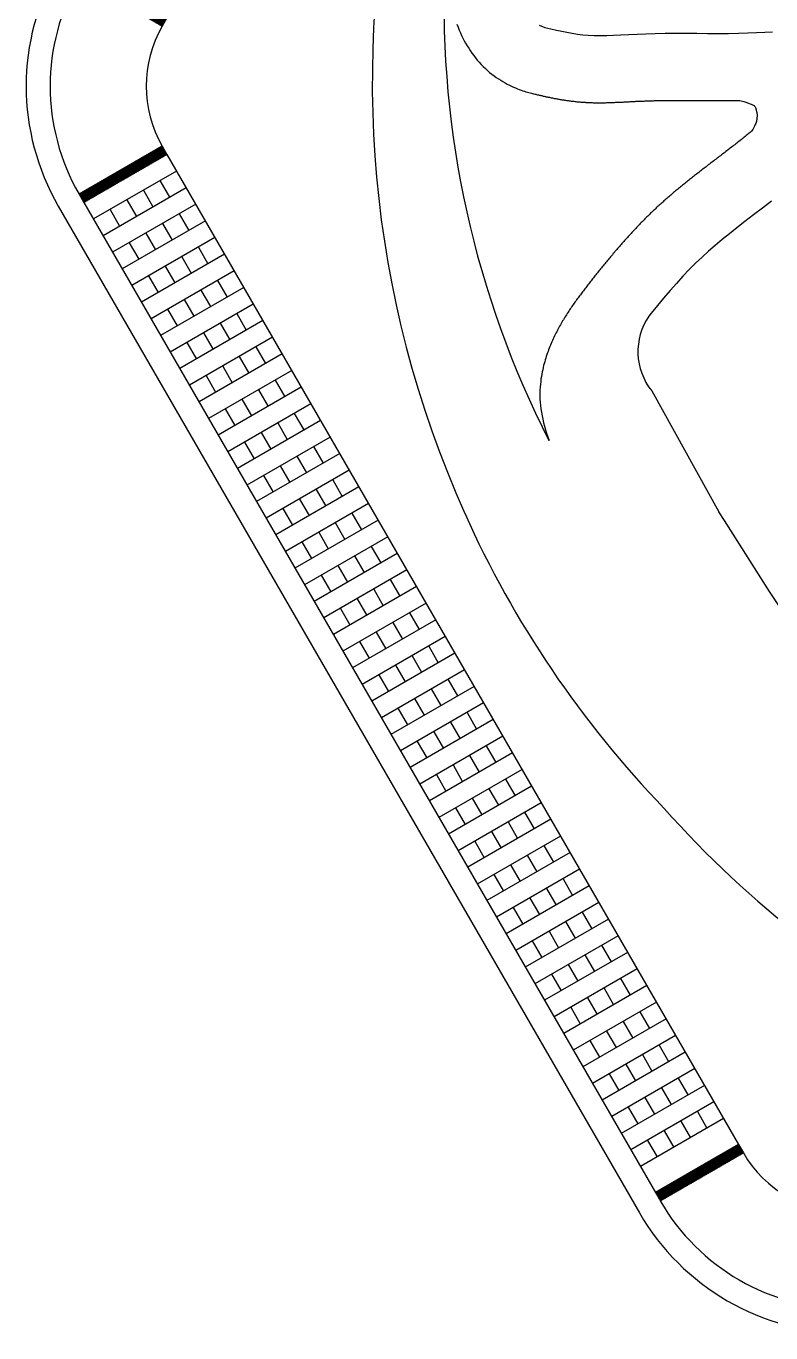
# Model space of a CAD drawing. Extents: x -145 to 147, y -128 to 132.
# Drawn here: x -145.2 to -67.6, y -128.2 to 7.9 of the extents above; entities that cross this region are included whole.
import ezdxf

# ---------------------------------------------------------------- set-up
doc = ezdxf.new("R2010")
doc.units = 0
doc.header["$LTSCALE"] = 10
doc.layers.get('0').update_dxf_attribs({"linetype": 'CONTINUOUS'})

# ---------------------------------------------------------------- blocks, each defined once
blk = doc.blocks.new('*X45')
at = {"color": 0}
for p, q in [((-375.2, 604), (-355.2, 604)), ((-374.9, 604.5), (-356.1, 604.5)), ((-374.7, 605), (-356.9, 605)), ((-374.4, 605.5), (-357.8, 605.5)), ((-374.3, 603.5), (-354.3, 603.5)), ((-374.1, 606), (-358.7, 606)), ((-373.8, 606.5), (-359.5, 606.5)), ((-373.5, 607), (-360.4, 607)), ((-373.5, 603), (-353.5, 603)), ((-373.2, 607.5), (-361.3, 607.5)), ((-372.9, 608), (-362.1, 608)), ((-372.6, 608.5), (-363, 608.5)), ((-372.6, 602.5), (-352.6, 602.5)), ((-372.4, 609), (-363.9, 609)), ((-372.1, 609.5), (-364.7, 609.5)), ((-371.8, 610), (-365.6, 610)), ((-371.7, 602), (-351.7, 602)), ((-371.5, 610.5), (-366.5, 610.5)), ((-371.2, 611), (-367.3, 611)), ((-370.9, 611.5), (-368.2, 611.5)), ((-370.9, 601.5), (-350.9, 601.5)), ((-370.6, 612), (-369.1, 612)), ((-370.3, 612.5), (-369.9, 612.5)), ((-370, 601), (-350, 601)), ((-369.1, 600.5), (-349.1, 600.5)), ((-368.3, 600), (-348.3, 600)), ((-367.4, 599.5), (-347.4, 599.5)), ((-366.5, 599), (-346.5, 599)), ((-365.7, 598.5), (-345.7, 598.5)), ((-364.8, 598), (-344.8, 598)), ((-363.9, 597.5), (-343.9, 597.5)), ((-363.1, 597), (-343.1, 597)), ((-362.2, 596.5), (-342.2, 596.5)), ((-361.3, 596), (-341.3, 596)), ((-360.5, 595.5), (-340.5, 595.5)), ((-359.6, 595), (-339.6, 595)), ((-358.7, 594.5), (-338.7, 594.5)), ((-357.9, 594), (-337.9, 594)), ((-357, 593.5), (-337, 593.5)), ((-356.1, 593), (-336.1, 593)), ((-355.3, 592.5), (-335.3, 592.5)), ((-354.4, 592), (-334.4, 592)), ((-353.5, 591.5), (-333.5, 591.5)), ((-352.7, 591), (-332.7, 591)), ((-351.8, 590.5), (-331.8, 590.5)), ((-350.9, 590), (-330.9, 590)), ((-350.1, 589.5), (-330.1, 589.5)), ((-349.2, 589), (-329.2, 589)), ((-348.3, 588.5), (-328.3, 588.5)), ((-347.5, 588), (-327.5, 588)), ((-346.6, 587.5), (-326.6, 587.5)), ((-345.8, 587), (-325.8, 587)), ((-344.9, 586.5), (-324.9, 586.5)), ((-344, 586), (-324, 586)), ((-343.2, 585.5), (-323.2, 585.5)), ((-342.3, 585), (-322.3, 585)), ((-341.4, 584.5), (-321.4, 584.5)), ((-340.6, 584), (-320.6, 584)), ((-339.7, 583.5), (-319.7, 583.5)), ((-338.8, 583), (-318.8, 583)), ((-338, 582.5), (-318, 582.5)), ((-337.1, 582), (-317.1, 582)), ((-336.2, 581.5), (-316.2, 581.5)), ((-335.4, 581), (-315.4, 581)), ((-334.5, 580.5), (-314.5, 580.5)), ((-333.6, 580), (-313.6, 580)), ((-332.8, 579.5), (-312.8, 579.5)), ((-331.9, 579), (-311.9, 579)), ((-331, 578.5), (-311, 578.5)), ((-330.2, 578), (-310.2, 578)), ((-329.3, 577.5), (-309.3, 577.5)), ((-328.4, 577), (-308.4, 577)), ((-327.6, 576.5), (-307.6, 576.5)), ((-326.7, 576), (-306.7, 576)), ((-325.8, 575.5), (-305.8, 575.5)), ((-325, 575), (-305, 575)), ((-324.1, 574.5), (-304.1, 574.5)), ((-323.2, 574), (-303.2, 574)), ((-322.4, 573.5), (-302.4, 573.5)), ((-321.5, 573), (-301.5, 573)), ((-320.6, 572.5), (-300.6, 572.5)), ((-319.8, 572), (-299.8, 572)), ((-318.9, 571.5), (-298.9, 571.5)), ((-318, 571), (-298, 571)), ((-317.2, 570.5), (-297.2, 570.5)), ((-316.3, 570), (-296.3, 570)), ((-315.4, 569.5), (-295.4, 569.5)), ((-314.6, 569), (-294.6, 569)), ((-313.7, 568.5), (-293.7, 568.5)), ((-312.8, 568), (-292.8, 568)), ((-312, 567.5), (-292, 567.5)), ((-311.1, 567), (-291.1, 567)), ((-310.2, 566.5), (-290.2, 566.5)), ((-309.4, 566), (-289.4, 566)), ((-308.5, 565.5), (-288.5, 565.5)), ((-307.6, 565), (-287.6, 565)), ((-306.8, 564.5), (-286.8, 564.5)), ((-305.9, 564), (-285.9, 564)), ((-305, 563.5), (-285, 563.5)), ((-304.2, 563), (-284.2, 563)), ((-303.3, 562.5), (-283.7, 562.5)), ((-302.5, 562), (-284, 562)), ((-301.6, 561.5), (-284.3, 561.5)), ((-300.7, 561), (-284.6, 561)), ((-299.9, 560.5), (-284.9, 560.5)), ((-299, 560), (-285.2, 560)), ((-298.1, 559.5), (-285.5, 559.5)), ((-297.3, 559), (-285.7, 559)), ((-296.4, 558.5), (-286, 558.5)), ((-295.5, 558), (-286.3, 558)), ((-294.7, 557.5), (-286.6, 557.5)), ((-293.8, 557), (-286.9, 557)), ((-292.9, 556.5), (-287.2, 556.5)), ((-292.1, 556), (-287.5, 556)), ((-291.2, 555.5), (-287.8, 555.5)), ((-290.3, 555), (-288.1, 555)), ((-289.5, 554.5), (-288.3, 554.5)), ((-299.9, 422.5), (-284.9, 422.5)), ((-299, 423), (-285.2, 423)), ((-298.2, 423.5), (-285.4, 423.5)), ((-297.3, 424), (-285.7, 424)), ((-296.4, 424.5), (-286, 424.5)), ((-295.6, 425), (-286.3, 425)), ((-294.7, 425.5), (-286.6, 425.5)), ((-293.9, 426), (-286.9, 426)), ((-293, 426.5), (-287.2, 426.5)), ((-292.1, 427), (-287.5, 427)), ((-291.3, 427.5), (-287.7, 427.5)), ((-290.4, 428), (-288, 428)), ((-289.5, 428.5), (-288.3, 428.5)), ((-288.7, 429), (-288.6, 429)), ((-324.2, 408.5), (-304.2, 408.5)), ((-323.3, 409), (-303.3, 409)), ((-322.4, 409.5), (-302.4, 409.5)), ((-321.6, 410), (-301.6, 410)), ((-320.7, 410.5), (-300.7, 410.5)), ((-319.8, 411), (-299.8, 411)), ((-319, 411.5), (-299, 411.5)), ((-318.1, 412), (-298.1, 412)), ((-317.2, 412.5), (-297.2, 412.5)), ((-316.4, 413), (-296.4, 413)), ((-315.5, 413.5), (-295.5, 413.5)), ((-314.6, 414), (-294.6, 414)), ((-313.8, 414.5), (-293.8, 414.5)), ((-312.9, 415), (-292.9, 415)), ((-312, 415.5), (-292, 415.5)), ((-311.2, 416), (-291.2, 416)), ((-310.3, 416.5), (-290.3, 416.5)), ((-309.4, 417), (-289.4, 417)), ((-308.6, 417.5), (-288.6, 417.5)), ((-307.7, 418), (-287.7, 418)), ((-306.8, 418.5), (-286.8, 418.5)), ((-306, 419), (-286, 419)), ((-305.1, 419.5), (-285.1, 419.5)), ((-304.2, 420), (-284.2, 420)), ((-303.4, 420.5), (-283.7, 420.5)), ((-302.5, 421), (-284, 421)), ((-301.6, 421.5), (-284.3, 421.5)), ((-300.8, 422), (-284.6, 422)), ((-347.5, 395), (-327.5, 395)), ((-346.7, 395.5), (-326.7, 395.5)), ((-345.8, 396), (-325.8, 396)), ((-344.9, 396.5), (-324.9, 396.5)), ((-344.1, 397), (-324.1, 397)), ((-343.2, 397.5), (-323.2, 397.5)), ((-342.3, 398), (-322.3, 398)), ((-341.5, 398.5), (-321.5, 398.5)), ((-340.6, 399), (-320.6, 399)), ((-339.8, 399.5), (-319.8, 399.5)), ((-338.9, 400), (-318.9, 400)), ((-338, 400.5), (-318, 400.5)), ((-337.2, 401), (-317.2, 401)), ((-336.3, 401.5), (-316.3, 401.5)), ((-335.4, 402), (-315.4, 402)), ((-334.6, 402.5), (-314.6, 402.5)), ((-333.7, 403), (-313.7, 403)), ((-332.8, 403.5), (-312.8, 403.5)), ((-332, 404), (-312, 404)), ((-331.1, 404.5), (-311.1, 404.5)), ((-330.2, 405), (-310.2, 405)), ((-329.4, 405.5), (-309.4, 405.5)), ((-328.5, 406), (-308.5, 406)), ((-327.6, 406.5), (-307.6, 406.5)), ((-326.8, 407), (-306.8, 407)), ((-325.9, 407.5), (-305.9, 407.5)), ((-325, 408), (-305, 408)), ((-370.9, 381.5), (-350.9, 381.5)), ((-370.1, 382), (-350.1, 382)), ((-369.2, 382.5), (-349.2, 382.5)), ((-368.3, 383), (-348.3, 383)), ((-367.5, 383.5), (-347.5, 383.5)), ((-366.6, 384), (-346.6, 384)), ((-365.7, 384.5), (-345.7, 384.5)), ((-364.9, 385), (-344.9, 385)), ((-364, 385.5), (-344, 385.5)), ((-363.1, 386), (-343.1, 386)), ((-362.3, 386.5), (-342.3, 386.5)), ((-361.4, 387), (-341.4, 387)), ((-360.5, 387.5), (-340.5, 387.5)), ((-359.7, 388), (-339.7, 388)), ((-358.8, 388.5), (-338.8, 388.5)), ((-357.9, 389), (-337.9, 389)), ((-357.1, 389.5), (-337.1, 389.5)), ((-356.2, 390), (-336.2, 390)), ((-355.3, 390.5), (-335.3, 390.5)), ((-354.5, 391), (-334.5, 391)), ((-353.6, 391.5), (-333.6, 391.5)), ((-352.7, 392), (-332.7, 392)), ((-351.9, 392.5), (-331.9, 392.5)), ((-351, 393), (-331, 393)), ((-350.1, 393.5), (-330.1, 393.5)), ((-349.3, 394), (-329.3, 394)), ((-348.4, 394.5), (-328.4, 394.5)), ((-375.2, 379), (-355.3, 379)), ((-374.9, 378.5), (-356.1, 378.5)), ((-374.6, 378), (-357, 378)), ((-374.4, 379.5), (-354.4, 379.5)), ((-374.4, 377.5), (-357.9, 377.5)), ((-374.1, 377), (-358.7, 377)), ((-373.8, 376.5), (-359.6, 376.5)), ((-373.5, 380), (-353.5, 380)), ((-373.5, 376), (-360.5, 376)), ((-373.2, 375.5), (-361.3, 375.5)), ((-372.9, 375), (-362.2, 375)), ((-372.7, 380.5), (-352.7, 380.5)), ((-372.6, 374.5), (-363.1, 374.5)), ((-372.3, 374), (-363.9, 374)), ((-372, 373.5), (-364.8, 373.5)), ((-371.8, 381), (-351.8, 381)), ((-371.8, 373), (-365.7, 373)), ((-371.5, 372.5), (-366.5, 372.5)), ((-371.2, 372), (-367.4, 372)), ((-370.9, 371.5), (-368.2, 371.5)), ((-370.6, 371), (-369.1, 371)), ((-370.3, 370.5), (-370, 370.5))]:
    blk.add_line(p, q, dxfattribs=at)
blk = doc.blocks.new('*X44')
at = {"color": 0}
for p, q in [((310.1, -612.5), (312.7, -612.5)), ((310.9, -612), (312.4, -612)), ((311.8, -611.5), (312.1, -611.5)), ((286.7, -626), (306.7, -626)), ((287.5, -625.5), (307.5, -625.5)), ((288.4, -625), (308.4, -625)), ((289.3, -624.5), (309.3, -624.5)), ((290.1, -624), (310.1, -624)), ((291, -623.5), (311, -623.5)), ((291.9, -623), (311.9, -623)), ((292.7, -622.5), (312.7, -622.5)), ((293.6, -622), (313.6, -622)), ((294.5, -621.5), (314.5, -621.5)), ((295.3, -621), (315.3, -621)), ((296.2, -620.5), (316.2, -620.5)), ((297.1, -620), (317, -620)), ((297.9, -619.5), (316.7, -619.5)), ((298.8, -619), (316.4, -619)), ((299.7, -618.5), (316.2, -618.5)), ((300.5, -618), (315.9, -618)), ((301.4, -617.5), (315.6, -617.5)), ((302.3, -617), (315.3, -617)), ((303.1, -616.5), (315, -616.5)), ((304, -616), (314.7, -616)), ((304.9, -615.5), (314.4, -615.5)), ((305.7, -615), (314.1, -615)), ((306.6, -614.5), (313.9, -614.5)), ((307.5, -614), (313.6, -614)), ((308.3, -613.5), (313.3, -613.5)), ((309.2, -613), (313, -613)), ((263.3, -639.5), (283.3, -639.5)), ((264.2, -639), (284.2, -639)), ((265, -638.5), (285, -638.5)), ((265.9, -638), (285.9, -638)), ((266.8, -637.5), (286.8, -637.5)), ((267.6, -637), (287.6, -637)), ((268.5, -636.5), (288.5, -636.5)), ((269.4, -636), (289.4, -636)), ((270.2, -635.5), (290.2, -635.5)), ((271.1, -635), (291.1, -635)), ((272, -634.5), (292, -634.5)), ((272.8, -634), (292.8, -634)), ((273.7, -633.5), (293.7, -633.5)), ((274.6, -633), (294.6, -633)), ((275.4, -632.5), (295.4, -632.5)), ((276.3, -632), (296.3, -632)), ((277.2, -631.5), (297.2, -631.5)), ((278, -631), (298, -631)), ((278.9, -630.5), (298.9, -630.5)), ((279.8, -630), (299.8, -630)), ((280.6, -629.5), (300.6, -629.5)), ((281.5, -629), (301.5, -629)), ((282.4, -628.5), (302.4, -628.5)), ((283.2, -628), (303.2, -628)), ((284.1, -627.5), (304.1, -627.5)), ((284.9, -627), (304.9, -627)), ((285.8, -626.5), (305.8, -626.5)), ((239, -653.5), (259, -653.5)), ((239.9, -653), (259.9, -653)), ((240.8, -652.5), (260.8, -652.5)), ((241.6, -652), (261.6, -652)), ((242.5, -651.5), (262.5, -651.5)), ((243.4, -651), (263.4, -651)), ((244.2, -650.5), (264.2, -650.5)), ((245.1, -650), (265.1, -650)), ((246, -649.5), (266, -649.5)), ((246.8, -649), (266.8, -649)), ((247.7, -648.5), (267.7, -648.5)), ((248.6, -648), (268.6, -648)), ((249.4, -647.5), (269.4, -647.5)), ((250.3, -647), (270.3, -647)), ((251.2, -646.5), (271.2, -646.5)), ((252, -646), (272, -646)), ((252.9, -645.5), (272.9, -645.5)), ((253.8, -645), (273.8, -645)), ((254.6, -644.5), (274.6, -644.5)), ((255.5, -644), (275.5, -644)), ((256.4, -643.5), (276.4, -643.5)), ((257.2, -643), (277.2, -643)), ((258.1, -642.5), (278.1, -642.5)), ((259, -642), (279, -642)), ((259.8, -641.5), (279.8, -641.5)), ((260.7, -641), (280.7, -641)), ((261.6, -640.5), (281.6, -640.5)), ((262.4, -640), (282.4, -640)), ((225.5, -661.5), (245.2, -661.5)), ((225.8, -662), (244.3, -662)), ((226.1, -661), (246.1, -661)), ((226.1, -662.5), (243.5, -662.5)), ((226.4, -663), (242.6, -663)), ((226.7, -663.5), (241.7, -663.5)), ((226.9, -660.5), (246.9, -660.5)), ((227, -664), (240.9, -664)), ((227.2, -664.5), (240, -664.5)), ((227.5, -665), (239.1, -665)), ((227.8, -660), (247.8, -660)), ((227.8, -665.5), (238.3, -665.5)), ((228.1, -666), (237.4, -666)), ((228.4, -666.5), (236.5, -666.5)), ((228.7, -659.5), (248.7, -659.5)), ((228.7, -667), (235.7, -667)), ((229.5, -659), (249.5, -659)), ((230.4, -658.5), (250.4, -658.5)), ((231.3, -658), (251.3, -658)), ((232.1, -657.5), (252.1, -657.5)), ((233, -657), (253, -657)), ((233.9, -656.5), (253.9, -656.5)), ((234.7, -656), (254.7, -656)), ((235.6, -655.5), (255.6, -655.5)), ((236.5, -655), (256.5, -655)), ((237.3, -654.5), (257.3, -654.5)), ((238.2, -654), (258.2, -654)), ((229, -667.5), (234.8, -667.5)), ((229.3, -668), (233.9, -668)), ((229.6, -668.5), (233.1, -668.5)), ((229.8, -669), (232.2, -669)), ((230.1, -669.5), (231.3, -669.5)), ((230.4, -670), (230.5, -670)), ((425.3, -683), (435.3, -683)), ((425.3, -683.5), (435.3, -683.5)), ((425.3, -684), (435.3, -684)), ((425.3, -684.5), (435.3, -684.5)), ((425.3, -685), (435.3, -685)), ((425.3, -685.5), (435.3, -685.5)), ((425.3, -686), (435.3, -686)), ((425.3, -686.5), (435.3, -686.5)), ((425.3, -687), (435.3, -687)), ((425.3, -687.5), (435.3, -687.5)), ((425.3, -688), (435.3, -688)), ((425.3, -688.5), (435.3, -688.5)), ((425.3, -689), (435.3, -689)), ((425.3, -689.5), (435.3, -689.5)), ((425.3, -690), (435.3, -690)), ((425.3, -690.5), (435.3, -690.5)), ((425.3, -691), (435.3, -691)), ((425.3, -691.5), (435.3, -691.5)), ((425.3, -692), (435.3, -692)), ((425.3, -692.5), (435.3, -692.5)), ((425.3, -693), (435.3, -693)), ((425.3, -693.5), (435.3, -693.5)), ((425.3, -694), (435.3, -694)), ((425.3, -694.5), (435.3, -694.5)), ((425.3, -695), (435.3, -695)), ((425.3, -695.5), (435.3, -695.5)), ((425.3, -696), (435.3, -696)), ((425.3, -696.5), (435.3, -696.5)), ((425.3, -697), (435.3, -697)), ((425.3, -697.5), (435.3, -697.5)), ((425.3, -698), (435.3, -698)), ((425.3, -698.5), (435.3, -698.5)), ((425.3, -699), (435.3, -699)), ((425.3, -699.5), (435.3, -699.5)), ((425.3, -700), (435.3, -700)), ((425.3, -700.5), (435.3, -700.5)), ((425.3, -701), (435.3, -701)), ((425.3, -701.5), (435.3, -701.5)), ((425.3, -702), (435.3, -702)), ((425.3, -702.5), (435.3, -702.5)), ((425.3, -703), (435.3, -703)), ((425.3, -703.5), (435.3, -703.5)), ((425.3, -704), (435.3, -704)), ((425.3, -704.5), (435.3, -704.5)), ((425.3, -705), (435.3, -705)), ((425.3, -705.5), (435.3, -705.5)), ((425.3, -706), (435.3, -706)), ((425.3, -706.5), (435.3, -706.5)), ((425.3, -707), (435.3, -707)), ((425.3, -707.5), (435.3, -707.5)), ((425.3, -708), (435.3, -708)), ((425.3, -708.5), (435.3, -708.5)), ((425.3, -709), (435.3, -709)), ((425.3, -709.5), (435.3, -709.5)), ((425.3, -710), (435.3, -710)), ((425.3, -710.5), (435.3, -710.5)), ((425.3, -711), (435.3, -711)), ((425.3, -711.5), (435.3, -711.5)), ((425.3, -712), (435.3, -712)), ((425.3, -712.5), (435.3, -712.5)), ((425.3, -713), (435.3, -713)), ((425.3, -713.5), (435.3, -713.5)), ((425.3, -714), (435.3, -714)), ((425.3, -714.5), (435.3, -714.5)), ((425.3, -715), (435.3, -715)), ((425.3, -715.5), (435.3, -715.5)), ((425.3, -716), (435.3, -716)), ((425.3, -716.5), (435.3, -716.5)), ((425.3, -717), (435.3, -717)), ((425.3, -717.5), (435.3, -717.5)), ((425.3, -718), (435.3, -718)), ((425.3, -718.5), (435.3, -718.5)), ((425.3, -719), (435.3, -719)), ((425.3, -719.5), (435.3, -719.5)), ((425.3, -720), (435.3, -720)), ((425.3, -720.5), (435.3, -720.5)), ((425.3, -721), (435.3, -721)), ((425.3, -721.5), (435.3, -721.5)), ((425.3, -722), (435.3, -722)), ((425.3, -722.5), (435.3, -722.5)), ((425.3, -723), (435.3, -723)), ((425.3, -723.5), (435.3, -723.5)), ((425.3, -724), (435.3, -724)), ((425.3, -724.5), (435.3, -724.5)), ((425.3, -725), (435.3, -725)), ((425.3, -725.5), (435.3, -725.5)), ((425.3, -726), (435.3, -726)), ((425.3, -726.5), (435.3, -726.5)), ((425.3, -727), (435.3, -727)), ((425.3, -727.5), (435.3, -727.5)), ((425.3, -728), (435.3, -728)), ((425.3, -728.5), (435.3, -728.5)), ((425.3, -729), (435.3, -729)), ((425.3, -729.5), (435.3, -729.5)), ((425.3, -730), (435.3, -730)), ((425.3, -730.5), (435.3, -730.5)), ((425.3, -731), (435.3, -731)), ((425.3, -731.5), (435.3, -731.5)), ((425.3, -732), (435.3, -732)), ((425.3, -732.5), (435.3, -732.5)), ((425.3, -733), (435.3, -733)), ((425.3, -733.5), (435.3, -733.5)), ((425.3, -734), (435.3, -734)), ((425.3, -734.5), (435.3, -734.5)), ((425.3, -735), (435.3, -735)), ((425.3, -735.5), (435.3, -735.5)), ((425.3, -736), (435.3, -736)), ((425.3, -736.5), (435.3, -736.5)), ((425.3, -737), (435.3, -737)), ((425.3, -737.5), (435.3, -737.5)), ((425.3, -738), (435.3, -738)), ((425.3, -738.5), (435.3, -738.5)), ((425.3, -739), (435.3, -739)), ((425.3, -739.5), (435.3, -739.5)), ((425.3, -740), (435.3, -740)), ((425.3, -740.5), (435.3, -740.5)), ((425.3, -741), (435.3, -741)), ((425.3, -741.5), (435.3, -741.5)), ((425.3, -742), (435.3, -742)), ((425.3, -742.5), (435.3, -742.5)), ((425.3, -743), (435.3, -743)), ((425.3, -743.5), (435.3, -743.5)), ((425.3, -744), (435.3, -744)), ((425.3, -744.5), (435.3, -744.5)), ((425.3, -745), (435.3, -745)), ((425.3, -745.5), (435.3, -745.5)), ((425.3, -746), (435.3, -746)), ((425.3, -746.5), (435.3, -746.5)), ((425.3, -747), (435.3, -747)), ((425.3, -747.5), (435.3, -747.5)), ((425.3, -748), (435.3, -748)), ((425.3, -748.5), (435.3, -748.5)), ((425.3, -749), (435.3, -749)), ((425.3, -749.5), (435.3, -749.5)), ((425.3, -750), (435.3, -750)), ((425.3, -750.5), (435.3, -750.5)), ((425.3, -751), (435.3, -751)), ((425.3, -751.5), (435.3, -751.5)), ((425.3, -752), (435.3, -752)), ((425.3, -752.5), (435.3, -752.5)), ((425.3, -753), (435.3, -753)), ((425.3, -753.5), (435.3, -753.5)), ((425.3, -754), (435.3, -754)), ((425.3, -754.5), (435.3, -754.5)), ((425.3, -755), (435.3, -755)), ((425.3, -755.5), (435.3, -755.5)), ((425.3, -756), (435.3, -756)), ((425.3, -756.5), (435.3, -756.5)), ((425.3, -757), (435.3, -757)), ((425.3, -757.5), (435.3, -757.5)), ((425.3, -758), (435.3, -758)), ((425.3, -758.5), (435.3, -758.5)), ((425.3, -759), (435.3, -759)), ((425.3, -759.5), (435.3, -759.5)), ((425.3, -760), (435.3, -760)), ((425.3, -760.5), (435.3, -760.5)), ((425.3, -761), (435.3, -761)), ((425.3, -761.5), (435.3, -761.5)), ((425.3, -762), (435.3, -762)), ((425.3, -762.5), (435.3, -762.5)), ((425.3, -763), (435.3, -763)), ((425.3, -763.5), (435.3, -763.5)), ((425.3, -764), (435.3, -764)), ((425.3, -764.5), (435.3, -764.5)), ((425.3, -765), (435.3, -765)), ((425.3, -765.5), (435.3, -765.5)), ((425.3, -766), (435.3, -766)), ((425.3, -766.5), (435.3, -766.5)), ((425.3, -767), (435.3, -767)), ((425.3, -767.5), (435.3, -767.5)), ((425.3, -768), (435.3, -768)), ((425.3, -768.5), (435.3, -768.5)), ((425.3, -769), (435.3, -769)), ((425.3, -769.5), (435.3, -769.5)), ((425.3, -770), (435.3, -770)), ((425.3, -770.5), (435.3, -770.5)), ((425.3, -771), (435.3, -771)), ((425.3, -771.5), (435.3, -771.5)), ((425.3, -772), (435.3, -772)), ((425.3, -772.5), (435.3, -772.5)), ((425.3, -773), (435.3, -773)), ((425.3, -773.5), (435.3, -773.5)), ((425.3, -774), (435.3, -774)), ((425.3, -774.5), (435.3, -774.5)), ((425.3, -775), (435.3, -775)), ((425.3, -775.5), (435.3, -775.5)), ((425.3, -776), (435.3, -776)), ((425.3, -776.5), (435.3, -776.5)), ((425.3, -777), (435.3, -777)), ((425.3, -777.5), (435.3, -777.5)), ((425.3, -778), (435.3, -778)), ((425.3, -778.5), (435.3, -778.5)), ((425.3, -779), (435.3, -779)), ((425.3, -779.5), (435.3, -779.5)), ((425.3, -780), (435.3, -780)), ((425.3, -780.5), (435.3, -780.5)), ((425.3, -781), (435.3, -781)), ((425.3, -781.5), (435.3, -781.5)), ((425.3, -782), (435.3, -782)), ((425.3, -782.5), (435.3, -782.5))]:
    blk.add_line(p, q, dxfattribs=at)

msp = doc.modelspace()

# ---------------------------------------------------------------- linework, layer by layer
at = {"color": 0}
for p, q in [((-131.01, 7.94), (-139.67, 12.94)), ((-130.51, 8.81), (-131.01, 7.94)), ((-131.01, -4.56), (-139.67, -9.56)), ((-130.51, -5.42), (-139.17, -10.42)), ((-131.01, -4.56), (-130.51, -5.42)), ((-130.51, -5.42), (-70.94, -108.59)), ((-129.51, -7.15), (-138.17, -12.15)), ((-131.24, -8.15), (-130.24, -9.89)), ((-128.51, -8.89), (-137.17, -13.89)), ((-132.97, -9.15), (-131.97, -10.89)), ((-141.83, -10.81), (-81.27, -115.71)), ((-139.67, -9.56), (-139.17, -10.42)), ((-139.17, -10.42), (-79.6, -113.59)), ((-127.51, -10.62), (-136.17, -15.62)), ((-134.7, -10.15), (-133.7, -11.89)), ((-136.44, -11.15), (-135.44, -12.89)), ((-129.24, -11.62), (-128.24, -13.35)), ((-126.51, -12.35), (-135.17, -17.35)), ((-130.97, -12.62), (-129.97, -14.35)), ((-134.44, -14.62), (-133.44, -16.35)), ((-125.51, -14.08), (-134.17, -19.08)), ((-132.7, -13.62), (-131.7, -15.35)), ((-124.51, -15.81), (-133.17, -20.81)), ((-128.97, -16.08), (-127.97, -17.81)), ((-127.24, -15.08), (-126.24, -16.81)), ((-123.51, -17.55), (-132.17, -22.55)), ((-130.7, -17.08), (-129.7, -18.81)), ((-132.44, -18.08), (-131.44, -19.81)), ((-125.24, -18.55), (-124.24, -20.28)), ((-122.51, -19.28), (-131.17, -24.28)), ((-126.97, -19.55), (-125.97, -21.28)), ((-130.44, -21.55), (-129.44, -23.28)), ((-121.51, -21.01), (-130.17, -26.01)), ((-128.7, -20.55), (-127.7, -22.28)), ((-120.51, -22.74), (-129.17, -27.74)), ((-124.97, -23.01), (-123.97, -24.74)), ((-123.24, -22.01), (-122.24, -23.74)), ((-119.51, -24.47), (-128.17, -29.47)), ((-126.7, -24.01), (-125.7, -25.74)), ((-128.44, -25.01), (-127.44, -26.74)), ((-121.24, -25.47), (-120.24, -27.21)), ((-118.51, -26.21), (-127.17, -31.21)), ((-122.97, -26.47), (-121.97, -28.21)), ((-126.44, -28.47), (-125.44, -30.21)), ((-117.51, -27.94), (-126.17, -32.94)), ((-124.7, -27.47), (-123.7, -29.21)), ((-116.51, -29.67), (-125.17, -34.67)), ((-120.97, -29.94), (-119.97, -31.67)), ((-119.24, -28.94), (-118.24, -30.67)), ((-122.7, -30.94), (-121.7, -32.67)), ((-80, -30.07), (-73, -42.65)), ((-124.44, -31.94), (-123.44, -33.67)), ((-115.51, -31.4), (-124.17, -36.4)), ((-117.24, -32.4), (-116.24, -34.13)), ((-114.51, -33.13), (-123.17, -38.13)), ((-118.97, -33.4), (-117.97, -35.13)), ((-113.51, -34.87), (-122.17, -39.87)), ((-120.7, -34.4), (-119.7, -36.13)), ((-122.44, -35.4), (-121.44, -37.13)), ((-112.51, -36.6), (-121.17, -41.6)), ((-115.24, -35.87), (-114.24, -37.6)), ((-118.7, -37.87), (-117.7, -39.6)), ((-116.97, -36.87), (-115.97, -38.6)), ((-120.44, -38.87), (-119.44, -40.6)), ((-111.51, -38.33), (-120.17, -43.33)), ((-113.24, -39.33), (-112.24, -41.06)), ((-110.51, -40.06), (-119.17, -45.06)), ((-114.97, -40.33), (-113.97, -42.06)), ((-109.51, -41.79), (-118.17, -46.79)), ((-116.7, -41.33), (-115.7, -43.06)), ((-118.44, -42.33), (-117.44, -44.06)), ((-108.51, -43.53), (-117.17, -48.53)), ((-111.24, -42.79), (-110.24, -44.53)), ((-114.7, -44.79), (-113.7, -46.53)), ((-112.97, -43.79), (-111.97, -45.53)), ((-116.44, -45.79), (-115.44, -47.53)), ((-107.51, -45.26), (-116.17, -50.26)), ((-109.24, -46.26), (-108.24, -47.99)), ((-106.51, -46.99), (-115.17, -51.99)), ((-110.97, -47.26), (-109.97, -48.99)), ((-105.51, -48.72), (-114.17, -53.72)), ((-112.7, -48.26), (-111.7, -49.99)), ((-114.44, -49.26), (-113.44, -50.99)), ((-107.24, -49.72), (-106.24, -51.45)), ((-104.51, -50.45), (-113.17, -55.45)), ((-110.7, -51.72), (-109.7, -53.45)), ((-108.97, -50.72), (-107.97, -52.45)), ((-112.44, -52.72), (-111.44, -54.45)), ((-103.51, -52.19), (-112.17, -57.19)), ((-102.51, -53.92), (-111.17, -58.92)), ((-106.97, -54.19), (-105.97, -55.92)), ((-105.24, -53.19), (-104.24, -54.92)), ((-101.51, -55.65), (-110.17, -60.65)), ((-108.7, -55.19), (-107.7, -56.92)), ((-110.44, -56.19), (-109.44, -57.92)), ((-103.24, -56.65), (-102.24, -58.38)), ((-100.51, -57.38), (-109.17, -62.38)), ((-104.97, -57.65), (-103.97, -59.38)), ((-108.44, -59.65), (-107.44, -61.38)), ((-99.51, -59.11), (-108.17, -64.11)), ((-106.7, -58.65), (-105.7, -60.38)), ((-98.51, -60.85), (-107.17, -65.85)), ((-102.97, -61.11), (-101.97, -62.85)), ((-101.24, -60.11), (-100.24, -61.85)), ((-97.51, -62.58), (-106.17, -67.58)), ((-104.7, -62.11), (-103.7, -63.85)), ((-106.44, -63.11), (-105.44, -64.85)), ((-99.24, -63.58), (-98.24, -65.31)), ((-96.51, -64.31), (-105.17, -69.31)), ((-100.97, -64.58), (-99.97, -66.31)), ((-104.44, -66.58), (-103.44, -68.31)), ((-95.51, -66.04), (-104.17, -71.04)), ((-102.7, -65.58), (-101.7, -67.31)), ((-94.51, -67.78), (-103.17, -72.78)), ((-98.97, -68.04), (-97.97, -69.78)), ((-97.24, -67.04), (-96.24, -68.78)), ((-100.7, -69.04), (-99.7, -70.78)), ((-102.44, -70.04), (-101.44, -71.78)), ((-93.51, -69.51), (-102.17, -74.51)), ((-95.24, -70.51), (-94.24, -72.24)), ((-92.51, -71.24), (-101.17, -76.24)), ((-96.97, -71.51), (-95.97, -73.24)), ((-100.44, -73.51), (-99.44, -75.24)), ((-91.51, -72.97), (-100.17, -77.97)), ((-98.7, -72.51), (-97.7, -74.24)), ((-90.51, -74.7), (-99.17, -79.7)), ((-93.24, -73.97), (-92.24, -75.7)), ((-96.7, -75.97), (-95.7, -77.7)), ((-94.97, -74.97), (-93.97, -76.7)), ((-98.44, -76.97), (-97.44, -78.7)), ((-89.51, -76.44), (-98.17, -81.44)), ((-91.24, -77.44), (-90.24, -79.17)), ((-88.51, -78.17), (-97.17, -83.17)), ((-92.97, -78.44), (-91.97, -80.17)), ((-87.51, -79.9), (-96.17, -84.9)), ((-94.7, -79.44), (-93.7, -81.17)), ((-96.44, -80.44), (-95.44, -82.17)), ((-86.51, -81.63), (-95.17, -86.63)), ((-89.24, -80.9), (-88.24, -82.63)), ((-92.7, -82.9), (-91.7, -84.63)), ((-90.97, -81.9), (-89.97, -83.63)), ((-94.44, -83.9), (-93.44, -85.63)), ((-85.51, -83.36), (-94.17, -88.36)), ((-87.24, -84.36), (-86.24, -86.1)), ((-84.51, -85.1), (-93.17, -90.1)), ((-88.97, -85.36), (-87.97, -87.1)), ((-83.51, -86.83), (-92.17, -91.83)), ((-90.7, -86.36), (-89.7, -88.1)), ((-92.44, -87.36), (-91.44, -89.1)), ((-85.24, -87.83), (-84.24, -89.56)), ((-82.51, -88.56), (-91.17, -93.56)), ((-88.7, -89.83), (-87.7, -91.56)), ((-86.97, -88.83), (-85.97, -90.56)), ((-90.44, -90.83), (-89.44, -92.56)), ((-81.51, -90.29), (-90.17, -95.29)), ((-80.51, -92.02), (-89.17, -97.02)), ((-84.97, -92.29), (-83.97, -94.02)), ((-83.24, -91.29), (-82.24, -93.02)), ((-79.51, -93.76), (-88.17, -98.76)), ((-86.7, -93.29), (-85.7, -95.02)), ((-88.44, -94.29), (-87.44, -96.02)), ((-81.24, -94.76), (-80.24, -96.49)), ((-78.51, -95.49), (-87.17, -100.49)), ((-82.97, -95.76), (-81.97, -97.49)), ((-86.44, -97.76), (-85.44, -99.49)), ((-77.51, -97.22), (-86.17, -102.22)), ((-84.7, -96.76), (-83.7, -98.49)), ((-76.51, -98.95), (-85.17, -103.95)), ((-80.97, -99.22), (-79.97, -100.95)), ((-79.24, -98.22), (-78.24, -99.95)), ((-75.51, -100.68), (-84.17, -105.68)), ((-82.7, -100.22), (-81.7, -101.95)), ((-84.44, -101.22), (-83.44, -102.95)), ((-77.24, -101.68), (-76.24, -103.42)), ((-74.51, -102.42), (-83.17, -107.42)), ((-78.97, -102.68), (-77.97, -104.42)), ((-82.44, -104.68), (-81.44, -106.42)), ((-73.51, -104.15), (-82.17, -109.15)), ((-80.7, -103.68), (-79.7, -105.42)), ((-72.51, -105.88), (-81.17, -110.88)), ((-76.97, -106.15), (-75.97, -107.88)), ((-75.24, -105.15), (-74.24, -106.88)), ((-78.7, -107.15), (-77.7, -108.88)), ((-80.44, -108.15), (-79.44, -109.88)), ((-70.94, -108.59), (-79.6, -113.59)), ((-70.94, -108.59), (-70.44, -109.46)), ((-70.44, -109.46), (-79.1, -114.46)), ((-79.6, -113.59), (-79.1, -114.46))]:
    msp.add_line(p, q, dxfattribs=at)
for points in [[(-100.3, 8.14), (-100.18, 7.84), (-100.06, 7.54), (-99.94, 7.25), (-99.81, 6.98), (-99.67, 6.7), (-99.53, 6.43), (-99.39, 6.17), (-99.23, 5.9), (-99.07, 5.64), (-98.9, 5.39), (-98.73, 5.14), (-98.55, 4.89), (-98.36, 4.65), (-98.17, 4.41), (-97.97, 4.18), (-97.76, 3.96), (-97.55, 3.74), (-97.33, 3.53), (-97.11, 3.33), (-96.89, 3.13), (-96.66, 2.95), (-96.43, 2.77), (-96.2, 2.6), (-95.97, 2.45), (-95.73, 2.3), (-95.5, 2.16), (-95.28, 2.03), (-95.05, 1.9), (-94.83, 1.79), (-94.61, 1.68), (-94.4, 1.59), (-94.19, 1.5), (-93.99, 1.42), (-93.8, 1.35), (-93.61, 1.28), (-93.43, 1.22), (-93.26, 1.16), (-93.1, 1.11), (-92.95, 1.07), (-92.8, 1.02), (-92.67, 0.99), (-92.54, 0.95), (-92.41, 0.92), (-92.3, 0.89), (-92.19, 0.87), (-92.08, 0.84), (-91.99, 0.82), (-91.89, 0.8), (-91.8, 0.78), (-91.71, 0.76), (-91.63, 0.74), (-91.54, 0.72), (-91.46, 0.7), (-91.38, 0.68), (-91.3, 0.66), (-91.22, 0.65), (-91.14, 0.63), (-91.06, 0.61), (-90.98, 0.59), (-90.9, 0.58), (-90.82, 0.56), (-90.74, 0.54), (-90.66, 0.53), (-90.58, 0.51), (-90.49, 0.49), (-90.41, 0.47), (-90.32, 0.46), (-90.24, 0.44), (-90.15, 0.42), (-90.07, 0.41), (-89.98, 0.39), (-89.89, 0.38), (-89.81, 0.36), (-89.72, 0.34), (-89.63, 0.33), (-89.54, 0.31), (-89.45, 0.3), (-89.35, 0.28), (-89.26, 0.27), (-89.17, 0.25), (-89.07, 0.24), (-88.98, 0.22), (-88.88, 0.21), (-88.79, 0.19), (-88.69, 0.18), (-88.6, 0.17), (-88.5, 0.15), (-88.4, 0.14), (-88.3, 0.13), (-88.2, 0.12), (-88.1, 0.11), (-88, 0.1), (-87.9, 0.09), (-87.79, 0.07), (-87.69, 0.07), (-87.59, 0.06), (-87.48, 0.05), (-87.38, 0.04), (-87.27, 0.03), (-87.17, 0.02), (-87.06, 0.02), (-86.95, 0.01), (-86.85, 0), (-86.74, 0), (-86.63, -0.01), (-86.52, -0.01), (-86.42, -0.02), (-86.31, -0.02), (-86.2, -0.02), (-86.09, -0.03), (-85.98, -0.03), (-85.88, -0.03), (-85.77, -0.03), (-85.66, -0.03), (-85.55, -0.03), (-85.45, -0.03), (-85.34, -0.03), (-85.23, -0.03), (-85.13, -0.03), (-85.02, -0.03), (-84.92, -0.03), (-84.81, -0.03), (-84.71, -0.02), (-84.6, -0.02), (-84.5, -0.02), (-84.4, -0.02), (-84.29, -0.01), (-84.19, -0.01), (-84.09, -0.01), (-83.99, 0), (-83.88, 0), (-83.78, 0.01), (-83.68, 0.01), (-83.58, 0.01), (-83.48, 0.02), (-83.37, 0.02), (-83.27, 0.03), (-83.17, 0.03), (-83.07, 0.04), (-82.97, 0.04), (-82.87, 0.05), (-82.77, 0.05), (-82.66, 0.06), (-82.56, 0.06), (-82.46, 0.07), (-82.36, 0.07), (-82.26, 0.08), (-82.15, 0.08), (-82.05, 0.09), (-81.95, 0.09), (-81.84, 0.1), (-81.74, 0.1), (-81.64, 0.11), (-81.53, 0.11), (-81.43, 0.12), (-81.33, 0.12), (-81.22, 0.13), (-81.12, 0.13), (-81.01, 0.13), (-80.9, 0.14), (-80.8, 0.14), (-80.69, 0.15), (-80.58, 0.15), (-80.47, 0.15), (-80.37, 0.16), (-80.26, 0.16), (-80.15, 0.17), (-80.04, 0.17), (-79.93, 0.17), (-79.81, 0.17), (-79.7, 0.18), (-79.59, 0.18), (-79.47, 0.18), (-79.36, 0.19), (-79.24, 0.19), (-79.13, 0.19), (-79.01, 0.19), (-78.89, 0.19), (-78.77, 0.19), (-78.65, 0.2), (-78.52, 0.2), (-78.4, 0.2), (-78.28, 0.2), (-78.15, 0.2), (-78.02, 0.2), (-77.9, 0.2), (-77.77, 0.2), (-77.64, 0.2), (-77.51, 0.2), (-77.38, 0.2), (-77.24, 0.2), (-77.1, 0.2), (-76.95, 0.2), (-76.8, 0.2), (-76.63, 0.2), (-76.45, 0.2), (-76.25, 0.2), (-76.03, 0.2), (-75.8, 0.2), (-75.57, 0.2), (-75.32, 0.2), (-75.08, 0.2), (-74.84, 0.19), (-74.61, 0.19), (-74.39, 0.19), (-74.18, 0.19), (-74, 0.19), (-73.82, 0.19), (-73.66, 0.19), (-73.5, 0.19), (-73.35, 0.19), (-73.21, 0.19), (-73.07, 0.19), (-72.93, 0.19), (-72.78, 0.19), (-72.64, 0.19), (-72.5, 0.19), (-72.36, 0.19), (-72.22, 0.19), (-72.08, 0.2), (-71.94, 0.2), (-71.8, 0.2), (-71.66, 0.2), (-71.52, 0.2), (-71.38, 0.2), (-71.24, 0.21), (-71.1, 0.21), (-70.97, 0.21), (-70.83, 0.21), (-70.82, 0.21)], [(-91.74, 8.04), (-91.12, 7.81), (-90.51, 7.66), (-89.93, 7.53), (-89.37, 7.41), (-88.83, 7.3), (-88.29, 7.2), (-87.74, 7.11), (-87.19, 7.05), (-86.61, 7), (-86.01, 6.97), (-85.37, 6.96), (-84.69, 6.98), (-83.97, 7), (-83.2, 7.04), (-82.39, 7.08), (-81.53, 7.12), (-80.61, 7.16), (-79.63, 7.18), (-78.6, 7.2), (-77.53, 7.2), (-76.42, 7.2), (-75.3, 7.2), (-74.18, 7.19), (-73.08, 7.19), (-72, 7.19), (-70.97, 7.21), (-70, 7.24), (-69.08, 7.27), (-68.21, 7.31), (-67.4, 7.34)], [(-70.82, 0.21), (-70.41, 0.09), (-70.09, -0.01), (-69.83, -0.1), (-69.64, -0.17), (-69.5, -0.24), (-69.4, -0.29), (-69.33, -0.34), (-69.28, -0.39), (-69.24, -0.43), (-69.21, -0.48), (-69.19, -0.52), (-69.17, -0.57), (-69.16, -0.61), (-69.15, -0.66), (-69.14, -0.71), (-69.12, -0.75), (-69.11, -0.8), (-69.1, -0.86), (-69.08, -0.91), (-69.07, -0.97), (-69.05, -1.03), (-69.04, -1.09), (-69.03, -1.15), (-69.02, -1.22), (-69.02, -1.29), (-69.01, -1.36), (-69.02, -1.44), (-69.02, -1.52), (-69.03, -1.6), (-69.04, -1.69), (-69.05, -1.78), (-69.07, -1.88), (-69.09, -1.98), (-69.12, -2.08), (-69.16, -2.2), (-69.21, -2.32), (-69.28, -2.47), (-69.36, -2.63), (-69.46, -2.81), (-69.59, -3.01)], [(-69.59, -3.01), (-69.63, -3.04), (-69.74, -3.13), (-69.84, -3.21), (-69.94, -3.29), (-70.05, -3.38), (-70.15, -3.46), (-70.26, -3.55), (-70.36, -3.63), (-70.47, -3.72), (-70.58, -3.8), (-70.69, -3.89), (-70.8, -3.98), (-70.91, -4.06), (-71.02, -4.15), (-71.13, -4.24), (-71.24, -4.33), (-71.35, -4.41), (-71.47, -4.5), (-71.58, -4.59), (-71.69, -4.68), (-71.81, -4.76), (-71.92, -4.85), (-72.04, -4.94), (-72.15, -5.03), (-72.27, -5.12), (-72.38, -5.21), (-72.5, -5.29), (-72.61, -5.38), (-72.73, -5.47), (-72.84, -5.56), (-72.96, -5.65), (-73.07, -5.74), (-73.19, -5.82), (-73.3, -5.91), (-73.42, -6), (-73.53, -6.09), (-73.65, -6.18), (-73.76, -6.26), (-73.87, -6.35), (-73.99, -6.44), (-74.1, -6.52), (-74.21, -6.61), (-74.33, -6.7), (-74.44, -6.78), (-74.55, -6.87), (-74.66, -6.96), (-74.77, -7.04), (-74.88, -7.13), (-74.99, -7.21), (-75.1, -7.3), (-75.21, -7.38), (-75.32, -7.47), (-75.43, -7.55), (-75.53, -7.63), (-75.64, -7.72), (-75.75, -7.8), (-75.85, -7.89), (-75.96, -7.97), (-76.07, -8.05), (-76.17, -8.14), (-76.28, -8.22), (-76.38, -8.31), (-76.49, -8.39), (-76.59, -8.47), (-76.69, -8.56), (-76.8, -8.64), (-76.9, -8.73), (-77, -8.81), (-77.11, -8.89), (-77.21, -8.98), (-77.31, -9.06), (-77.41, -9.15), (-77.51, -9.23), (-77.61, -9.32), (-77.72, -9.4), (-77.82, -9.49), (-77.92, -9.57), (-78.02, -9.66), (-78.12, -9.75), (-78.22, -9.83), (-78.32, -9.92), (-78.42, -10.01), (-78.52, -10.1), (-78.62, -10.18), (-78.72, -10.27), (-78.82, -10.36), (-78.92, -10.45), (-79.02, -10.54), (-79.12, -10.63), (-79.22, -10.72), (-79.32, -10.81), (-79.42, -10.9), (-79.52, -11), (-79.61, -11.09), (-79.71, -11.18), (-79.81, -11.27), (-79.91, -11.37), (-80.01, -11.46), (-80.11, -11.56), (-80.21, -11.65), (-80.3, -11.75), (-80.4, -11.84), (-80.5, -11.94), (-80.6, -12.04), (-80.7, -12.14), (-80.8, -12.23), (-80.89, -12.33), (-80.99, -12.43), (-81.09, -12.53), (-81.19, -12.63), (-81.28, -12.73), (-81.38, -12.83), (-81.48, -12.94), (-81.58, -13.04), (-81.67, -13.14), (-81.77, -13.24), (-81.87, -13.35), (-81.96, -13.45), (-82.06, -13.55), (-82.15, -13.66), (-82.25, -13.76), (-82.34, -13.86), (-82.44, -13.97), (-82.53, -14.07), (-82.63, -14.18), (-82.72, -14.28), (-82.82, -14.39), (-82.91, -14.49), (-83, -14.6), (-83.1, -14.7), (-83.19, -14.81), (-83.28, -14.92), (-83.37, -15.02), (-83.47, -15.13), (-83.56, -15.23), (-83.65, -15.34), (-83.74, -15.45), (-83.83, -15.55), (-83.92, -15.66), (-84.01, -15.76), (-84.1, -15.87), (-84.19, -15.98), (-84.28, -16.08), (-84.37, -16.19), (-84.46, -16.3), (-84.55, -16.4), (-84.63, -16.51), (-84.72, -16.61), (-84.81, -16.72), (-84.9, -16.83), (-84.98, -16.93), (-85.07, -17.04), (-85.16, -17.14), (-85.24, -17.25), (-85.33, -17.35), (-85.41, -17.46), (-85.5, -17.56), (-85.58, -17.67), (-85.66, -17.77), (-85.75, -17.88), (-85.83, -17.98), (-85.91, -18.08), (-85.99, -18.19), (-86.08, -18.29), (-86.16, -18.39), (-86.24, -18.5), (-86.32, -18.6), (-86.4, -18.7), (-86.48, -18.8), (-86.56, -18.91), (-86.64, -19.01), (-86.72, -19.11), (-86.8, -19.21), (-86.88, -19.32), (-86.96, -19.42), (-87.04, -19.52), (-87.12, -19.63), (-87.2, -19.73), (-87.27, -19.83), (-87.35, -19.94), (-87.43, -20.05), (-87.51, -20.15), (-87.59, -20.26), (-87.67, -20.37), (-87.75, -20.48), (-87.83, -20.59), (-87.91, -20.7), (-88, -20.81), (-88.08, -20.92), (-88.16, -21.04), (-88.24, -21.15), (-88.32, -21.27), (-88.4, -21.39), (-88.48, -21.51), (-88.56, -21.63), (-88.64, -21.75), (-88.72, -21.87), (-88.8, -22), (-88.88, -22.12), (-88.96, -22.25), (-89.05, -22.38), (-89.13, -22.51), (-89.2, -22.64), (-89.28, -22.77), (-89.36, -22.91), (-89.44, -23.04), (-89.52, -23.18), (-89.6, -23.32), (-89.68, -23.46), (-89.75, -23.6), (-89.83, -23.74), (-89.9, -23.89), (-89.98, -24.04), (-90.05, -24.19), (-90.12, -24.34), (-90.2, -24.49), (-90.27, -24.64), (-90.34, -24.8), (-90.41, -24.96), (-90.48, -25.11), (-90.54, -25.28), (-90.61, -25.44), (-90.67, -25.6), (-90.74, -25.77), (-90.8, -25.94), (-90.86, -26.11), (-90.92, -26.28), (-90.98, -26.46), (-91.04, -26.64), (-91.09, -26.83), (-91.15, -27.02), (-91.2, -27.21), (-91.26, -27.42), (-91.31, -27.63), (-91.36, -27.85), (-91.41, -28.07), (-91.45, -28.31), (-91.49, -28.56), (-91.54, -28.82), (-91.57, -29.09), (-91.6, -29.37), (-91.63, -29.66), (-91.64, -29.96), (-91.65, -30.27), (-91.65, -30.59), (-91.64, -30.91), (-91.62, -31.25), (-91.59, -31.59), (-91.54, -31.94), (-91.49, -32.29), (-91.43, -32.65), (-91.36, -33.01), (-91.27, -33.38), (-91.18, -33.74), (-91.08, -34.11), (-90.96, -34.48), (-90.84, -34.85), (-90.7, -35.23)], [(-67.52, -10.3), (-68.47, -11.03), (-69.39, -11.73), (-70.28, -12.42), (-71.12, -13.06), (-71.91, -13.69), (-72.66, -14.3), (-73.38, -14.9), (-74.07, -15.5), (-74.75, -16.12), (-75.42, -16.75), (-76.08, -17.42), (-76.75, -18.12), (-77.42, -18.86), (-78.09, -19.61), (-78.76, -20.39), (-79.41, -21.17), (-80.05, -21.95), (-80.29, -22.26)], [(-64.08, -56.4), (-67.71, -50.97), (-72.43, -43.58), (-73, -42.65)]]:
    msp.add_lwpolyline(points, dxfattribs=at)
for centre, radius, start, end in [((0.9, 2.18), 110.01, 339.5555, 204.1454), ((-120.18, 1.69), 25, 150, 210), ((-1.51, 10.29), 100.14, 177.9772, 207.0361), ((-120.18, 1.69), 22.5, 150, 210), ((-120.18, 1.69), 12.5, 150, 210), ((-74.9, -25.97), 6.54, 145.4522, 218.7741), ((-1.26, 1.21), 107.64, 204.1438, 223.9968), ((-0.92, -4.94), 103.72, 221.4195, 265.2719), ((-59.62, -103.21), 12.5, 210, 270), ((-59.62, -103.21), 25, 210, 270), ((-59.62, -103.21), 22.5, 210, 270)]:
    msp.add_arc(centre, radius, start, end, dxfattribs=at)

# ---------------------------------------------------------------- block references
at = {"color": 0, "xscale": 0.1000000000000001, "yscale": 0.1000000000000001, "zscale": 0.1}
for name in ['*X45', '*X44']:
    msp.add_blockref(name, (-102.15, -47.46), dxfattribs=at)

doc.saveas('drawing.dxf')
